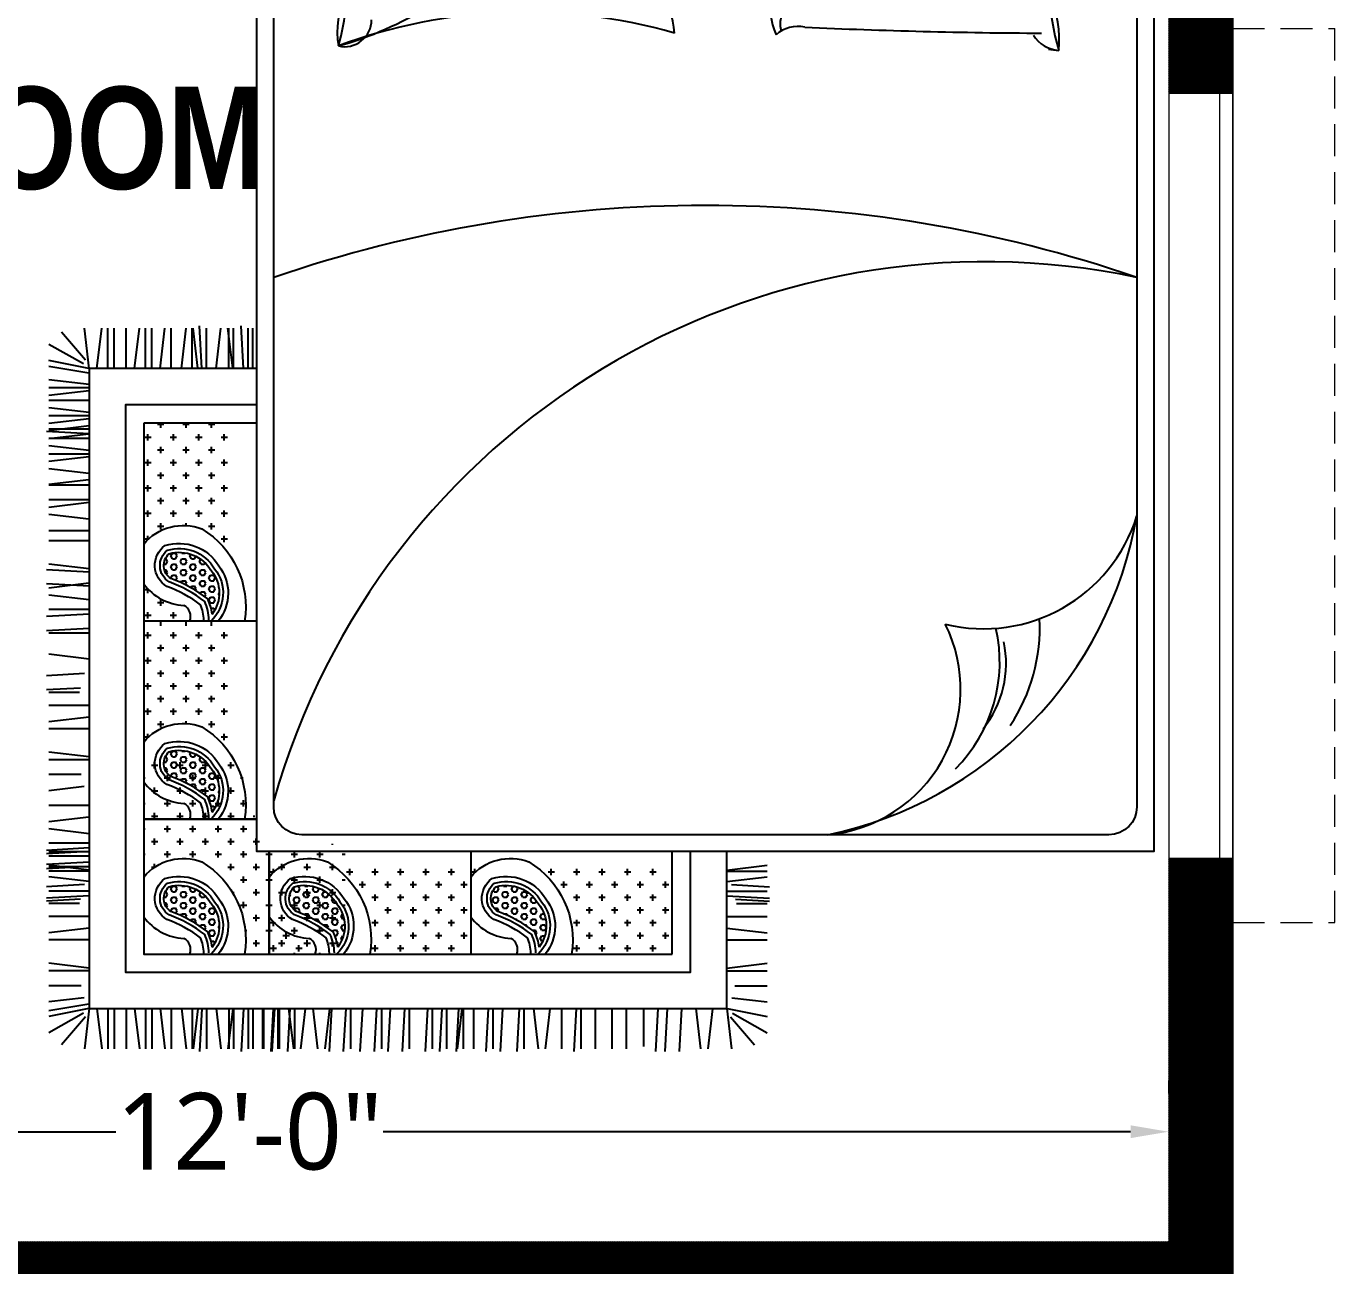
# Model space of a CAD drawing. Header units: feet. Extents: x 36275 to 37218, y -947 to -334.
# Drawn here: x 36830.8 to 36933.3, y -550.8 to -453.8 of the extents above; entities that cross this region are included whole.
import ezdxf

# ---------------------------------------------------------------- set-up
doc = ezdxf.new("R2010")
doc.units = ezdxf.units.FT
doc.header["$MEASUREMENT"] = 0
doc.header["$PDMODE"] = 35
doc.linetypes.add('HIDDEN', pattern=[0.375, 0.25, -0.125])
for name, color, linetype in [('dwgmodels.com', 250, 'Continuous'), ('FURN', 171, 'Continuous'), ('hatch', 252, 'Continuous')]:
    doc.layers.add(name, color=color, linetype=linetype)
for name, color, linetype, lineweight in [('SLAB LINE', 50, 'Continuous', 30), ('text', 6, 'Continuous', 25), ('wall', 7, 'Continuous', 40), ('Wall_SYN', 7, 'Continuous', 35), ('window', 116, 'Continuous', 20)]:
    doc.layers.add(name, color=color, linetype=linetype, lineweight=lineweight)
doc.styles.add('plan', font='trebuc.ttf')
doc.styles.get("Standard").update_dxf_attribs({"font": 'swisscb.ttf'})
doc.dimstyles.new('WORKING', dxfattribs={"dimtxt": 6, "dimasz": 3, "dimexe": 3, "dimexo": 4, "dimgap": 1, "dimtad": 0, "dimdec": 3, "dimzin": 3, "dimdsep": 46, "dimlunit": 4, "dimtxsty": 'plan', "dimcen": 0.09, "dimclrd": 256, "dimclre": 256, "dimclrt": 7, "dimadec": 0, "dimazin": 0, "dimtfac": 1, "dimtdec": 3, "dimtmove": 1, "dimatfit": 3, "dimfxl": 12, "dimtolj": 1, "dimtzin": 0, "dimlwd": -1, "dimlwe": -1, "dimarcsym": 0})

# ---------------------------------------------------------------- blocks, each defined once
blk = doc.blocks.new('A$C625a09c8')
at = {"layer": 'hatch'}
h = blk.add_hatch(dxfattribs=at)
h.set_pattern_fill('HEX', color=183, scale=0.3406403958603155, style=0)
h.set_pattern_definition([(0, (-83.96445435381247, 25.12010511761201), (0, 0.07375080911091242), [0.04258004948253943, -0.08516009896507887]), (120, (-83.96445435381247, 25.12010511761201), (-0.06387007423970698, -0.03687540455545619), [0.04258004948253915, -0.0851600989650783]), (59.99999999999999, (-83.9218743044512, 25.12010511761201), (-0.06387007423970698, 0.03687540455545621), [0.04258004948253943, -0.08516009896507887])])
edge = h.paths.add_edge_path()
edge.add_arc((2.537624470776838, 6.599903785644097), 0.7097100597150605, 8.24650441848885, 25.29405036731321)
edge.add_arc((2.039016590600101, 5.429841058460629), 1.863016619496028, 52.26147778994546, 69.70028089166917)
edge.add_arc((2.798739651837742, 7.352079354278795), 0.2084645379046825, 130.9009990873141, 237.05018614119479, ccw=False)
edge.add_arc((2.796396147933477, 7.03002254476167), 0.4980304981089077, 30.088262683931987, 105.62618547051929, ccw=False)
edge.add_arc((2.864940627283652, 6.982613564702387), 0.4685932609615483, -36.83299821486588, 39.34589106401228, ccw=False)
h = blk.add_hatch(dxfattribs=at)
h.set_pattern_fill('CROSS', color=183, scale=0.6812807917206309, style=0)
h.set_pattern_definition([(0, (-390.1402355709288, 72.05392366889834), (0.1703201979301577, 0.1703201979301577), [0.08516009896507887, -0.2554802968952366]), (90, (-390.0976555215639, 72.01134361942599), (-0.1703201979301577, 0.1703201979301577), [0.08516009896507887, -0.2554802968952366])])
h.paths.add_polyline_path([(4.235479063787352, 3.563077698032316, 0.3271189914956976), (5.02196570536762, 3.774838899437384), (5.02196570536762, 2.146121649529391), (3.671790568700089, 2.146121649529391, 0.3064658726302401), (3.100787418068649, 3.381295333893263, 0.3224756214508783), (2.321615431155806, 3.178507896218491), (2.321615431155806, 4.798251382396188), (3.664475913155911, 4.798251382396188, 0.3064658726302392)])
h = blk.add_hatch(dxfattribs=at)
h.set_pattern_fill('HEX', color=183, scale=0.3406403958603155, style=0)
h.set_pattern_definition([(0, (-83.96445435381247, 22.46797538474522), (0, 0.07375080911091242), [0.04258004948253943, -0.08516009896507887]), (120, (-83.96445435381247, 22.46797538474522), (-0.06387007423970698, -0.03687540455545619), [0.04258004948253914, -0.08516009896507828]), (59.99999999999999, (-83.9218743044512, 22.46797538474522), (-0.06387007423970698, 0.03687540455545621), [0.04258004948253943, -0.08516009896507887])])
edge = h.paths.add_edge_path()
edge.add_arc((2.537624470776838, 3.947774052777299), 0.7097100597150606, 8.246504418488884, 25.29405036731325)
edge.add_arc((2.039016590600101, 2.777711325593832), 1.863016619496028, 52.26147778994546, 69.70028089166917)
edge.add_arc((2.798739651837721, 4.69994962141197), 0.208464537904647, 130.9009990873148, 237.0501861411954, ccw=False)
edge.add_arc((2.796396147933477, 4.377892811894816), 0.4980304981089077, 30.088262683931987, 105.62618547051929, ccw=False)
edge.add_arc((2.864940627283688, 4.330483831835561), 0.4685932609615021, -36.83299821486588, 39.34589106401239, ccw=False)
h = blk.add_hatch(dxfattribs=at)
h.set_pattern_fill('HEX', color=183, scale=0.3406403958603155, style=0)
h.set_pattern_definition([(0, (-83.96445435381247, 20.6595739327791), (0, 0.07375080911091242), [0.04258004948253943, -0.08516009896507887]), (120, (-83.96445435381247, 20.6595739327791), (-0.06387007423970698, -0.03687540455545619), [0.04258004948253914, -0.08516009896507827]), (59.99999999999999, (-83.9218743044512, 20.6595739327791), (-0.06387007423970698, 0.03687540455545621), [0.04258004948253943, -0.08516009896507887])])
edge = h.paths.add_edge_path()
edge.add_arc((2.537624470776838, 2.13937260070187), 0.7097100597150606, 8.246504418488884, 25.29405036731325)
edge.add_arc((2.039016590243736, 0.9693098735730572), 1.863016619670922, 52.26147778024958, 69.70028088197327)
edge.add_arc((2.798739651796669, 2.891548169391224), 0.2084645378364787, 130.9009990886169, 237.0501861424975, ccw=False)
edge.add_arc((2.79639614800398, 2.569491359874071), 0.4980304980752904, 30.08826269343598, 105.62618548002331, ccw=False)
edge.add_arc((2.864940627213958, 2.522082379814787), 0.4685932610500782, -36.83299821510337, 39.3458910637749, ccw=False)
h = blk.add_hatch(dxfattribs=at)
h.set_pattern_fill('HEX', color=183, scale=0.3406403958603155, style=0)
h.set_pattern_definition([(0, (-87.68401669832019, 20.6595739327791), (0, 0.07375080911091242), [0.04258004948253943, -0.08516009896507887]), (120, (-87.68401669832019, 20.6595739327791), (-0.06387007423970698, -0.03687540455545619), [0.04258004948253914, -0.08516009896507827]), (59.99999999999999, (-87.64143664808216, 20.6595739327791), (-0.06387007423970698, 0.03687540455545621), [0.04258004948253943, -0.08516009896507887])])
edge = h.paths.add_edge_path()
edge.add_arc((4.218762674254369, 2.139372597776927), 0.709710060568435, 8.246504647105429, 25.2940505959298)
edge.add_arc((3.72015479328289, 0.9693098735730572), 1.863016619670922, 52.26147778024958, 69.70028088197327)
edge.add_arc((4.479877854837642, 2.891548169389857), 0.208464537836321, 130.9009990879931, 237.0501861418736, ccw=False)
edge.add_arc((4.477534351044953, 2.569491359876418), 0.4980304980725399, 30.088262693307286, 105.62618547989459, ccw=False)
edge.add_arc((4.546078830691489, 2.522082379255493), 0.4685932610656603, -36.832998128235204, 39.345891150643126, ccw=False)
h = blk.add_hatch(dxfattribs=at)
h.set_pattern_fill('HEX', color=183, scale=0.3406403958603155, style=0)
h.set_pattern_definition([(0, (-90.38436697165889, 20.6595739327791), (0, 0.07375080911091242), [0.04258004948253943, -0.08516009896507887]), (120, (-90.38436697165889, 20.6595739327791), (-0.06387007423970698, -0.03687540455545619), [0.04258004948253914, -0.08516009896507828]), (59.99999999999999, (-90.34178692229398, 20.6595739327791), (-0.06387007423970698, 0.03687540455545621), [0.04258004948253943, -0.08516009896507887])])
edge = h.paths.add_edge_path()
edge.add_arc((6.919112948029626, 2.139372600689733), 0.709710059718601, 8.246504419437493, 25.29405036826186)
edge.add_arc((6.420505067058147, 0.9693098707265881), 1.863016622189144, 52.26147782321246, 69.70028092493617)
edge.add_arc((7.18022812861108, 2.891548169063145), 0.2084645377986172, 130.9009989388861, 237.05018599276661, ccw=False)
edge.add_arc((7.177884624818391, 2.569491360437507), 0.4980304974150878, 30.088262662528678, 105.62618544911601, ccw=False)
edge.add_arc((7.246429104030188, 2.522082379255493), 0.4685932610656603, -36.832998128235204, 39.345891150643126, ccw=False)
at = {"layer": 'dwgmodels.com', "color": 183}
for p, q in [((1.591671726040659, 9.988726272672466), (1.527924408695981, 10.5293737751104)), ((1.694319803937105, 9.988726272672466), (1.758067122158536, 10.5293737751104)), ((1.840908266312908, 9.988726272672466), (1.840908266312908, 10.5293737751104)), ((1.923623332077113, 9.993147520690115), (1.923623332077113, 10.52843957135593)), ((2.085130965024291, 9.993147520690115), (2.085130965024291, 10.52843957135593)), ((2.199145195412711, 9.988726272672466), (2.262892513630504, 10.5293737751104)), ((2.345733657788514, 9.988726272672466), (2.345733657788514, 10.5293737751104)), ((2.428448723549081, 9.993147520690115), (2.428448723549081, 10.52843957135593)), ((2.542462953937502, 9.988726272672466), (2.60621027128218, 10.5293737751104)), ((2.689051416313305, 9.988726272672466), (2.689051416313305, 10.5293737751104)), ((2.82552848571504, 9.988726272672466), (2.889275803936471, 10.5293737751104)), ((2.972116948963958, 9.988726272672466), (2.972116948963958, 10.5293737751104)), ((3.048602918162942, 9.993147520690115), (2.984896780388226, 10.5293737751104)), ((3.099529223640275, 9.988726272672466), (3.067655564529559, 10.56117333680493)), ((3.163276540984953, 9.988726272672466), (3.163276540984953, 10.5293737751104)), ((3.290729996977461, 9.988726272672466), (3.354477315198892, 10.5293737751104)), ((3.513804428552248, 9.993147520690115), (3.450098291650647, 10.5293737751104)), ((3.460294314143539, 9.993147520690115), (3.460294314143539, 10.52843957135593)), ((3.523461337299523, 9.993147520690115), (3.523461337299523, 10.52843957135593)), ((3.657191986418184, 9.988726272672466), (3.625318328180583, 10.56117333680493)), ((3.720939304635976, 9.988726272672466), (3.720939304635976, 10.5293737751104)), ((3.784106327795598, 9.988726272672466), (3.784106327795598, 10.5293737751104)), ((1.541489854324027, 10.10103390981072), (1.220238705041993, 10.47498317661882)), ((1.51355487868932, 10.05080211279181), (1.051024224041612, 10.31336538954201)), ((1.587250478460192, 9.988726272672466), (1.0519584275753, 10.09594667624089)), ((1.587250478460192, 9.928295605599033), (1.0519584275753, 10.01902003020905)), ((1.591671726040659, 9.77536283884973), (1.051024224041612, 9.839110156741071)), ((1.591671726040659, 9.691984232581035), (1.051024224041612, 9.628236914689637)), ((1.587250478460192, 9.729513610509741), (1.0519584275753, 9.729513610509741)), ((1.591671726040659, 9.560944356547054), (1.051024224041612, 9.560944356547054)), ((1.591671726040659, 9.399993111042306), (1.051024224041612, 9.463740428933704)), ((1.591671726040659, 9.31661450477361), (1.051024224041612, 9.25286718688227)), ((1.587250478460192, 9.354143882702374), (1.0519584275753, 9.354143882702374)), ((1.591671726040659, 9.114419010204074), (1.01922466245378, 9.1462926692044)), ((1.591671726040659, 9.220658226661442), (1.051024224041612, 9.1569109087701)), ((1.591671726040659, 9.178166328204725), (1.051024224041612, 9.178166328204725)), ((2.591320936950069, 9.237976671442368), (2.506160838223877, 9.237976671442368)), ((2.548740887585154, 9.19539662197002), (2.548740887585154, 9.2587825673383)), ((2.931961332727951, 9.237976671442368), (2.846801234001759, 9.237976671442368)), ((2.889381283363036, 9.19539662197002), (2.889381283363036, 9.2587825673383)), ((3.272601729382586, 9.237976671442368), (3.187441629779642, 9.237976671442368)), ((3.230021679144556, 9.19539662197002), (3.230021679144556, 9.2587825673383)), ((1.587250478460192, 9.112794879146747), (1.051024224041612, 9.049088741700302)), ((1.591671726040659, 9.050671692312676), (1.051024224041612, 9.050671692312676)), ((1.591671726040659, 8.889720446807985), (1.051024224041612, 8.953467764808636)), ((2.421000739497686, 9.067656473443662), (2.335840640771494, 9.067656473443662)), ((2.378420690132771, 9.025076423971257), (2.378420690132771, 9.110236522916011)), ((2.761641135275568, 9.067656473443662), (2.676481036549376, 9.067656473443662)), ((2.719061085910653, 9.025076423971257), (2.719061085910653, 9.110236522916011)), ((3.10228153105345, 9.067656473443662), (3.017121432327258, 9.067656473443662)), ((3.059701481692173, 9.025076423971257), (3.059701481692173, 9.110236522916011)), ((3.44292192683497, 9.067656473443662), (3.357761828108778, 9.067656473443662)), ((3.400341877470055, 9.025076423971257), (3.400341877470055, 9.110236522916011)), ((1.591671726040659, 8.80634184053929), (1.051024224041612, 8.742594522647892)), ((1.587250478460192, 8.843871218467996), (1.0519584275753, 8.843871218467996)), ((2.378420690132771, 8.684436028083098), (2.378420690132771, 8.769596127137106)), ((2.591320936950069, 8.897336275554153), (2.506160838223877, 8.897336275554153)), ((2.548740887585154, 8.854756226081804), (2.548740887585154, 8.939916325026559)), ((2.719061085910653, 8.684436028083098), (2.719061085910653, 8.769596127137106)), ((2.931961332727951, 8.897336275554153), (2.846801234001759, 8.897336275554153)), ((2.889381283363036, 8.854756226081804), (2.889381283363036, 8.939916325026559)), ((3.059701481692173, 8.684436028083098), (3.059701481692173, 8.769596127137106)), ((3.272601729382586, 8.897336275554153), (3.187441629779642, 8.897336275554153)), ((3.230021679144556, 8.854756226081804), (3.230021679144556, 8.939916325026559)), ((3.400341877470055, 8.684436028083098), (3.400341877470055, 8.769596127137106)), ((1.587250478460192, 8.58326740830978), (1.051024224041612, 8.646973545756225)), ((2.421000739497686, 8.727016077664757), (2.335840640771494, 8.727016077664757)), ((2.548740887585154, 8.514115830193646), (2.548740887585154, 8.599275929138344)), ((2.761641135275568, 8.727016077664757), (2.676481036549376, 8.727016077664757)), ((2.889381283363036, 8.514115830193646), (2.889381283363036, 8.599275929138344)), ((3.10228153105345, 8.727016077664757), (3.017121432327258, 8.727016077664757)), ((3.230021679144556, 8.514115830193646), (3.230021679144556, 8.599275929138344)), ((3.44292192683497, 8.727016077664757), (3.357761828108778, 8.727016077664757)), ((1.587250478460192, 8.49960920608413), (1.051024224041612, 8.435903068528432)), ((1.587250478460192, 8.429554832455096), (1.0519584275753, 8.429554832455096)), ((2.378420690132771, 8.343795632304193), (2.378420690132771, 8.428955731248891)), ((2.591320936950069, 8.556695879665995), (2.506160838223877, 8.556695879665995)), ((2.719061085910653, 8.343795632304193), (2.719061085910653, 8.428955731248891)), ((2.931961332727951, 8.556695879665995), (2.846801234001759, 8.556695879665995)), ((3.059701481692173, 8.343795632304193), (3.059701481692173, 8.428955731248891)), ((3.272601729382586, 8.556695879665995), (3.187441629779642, 8.556695879665995)), ((3.400341877470055, 8.343795632304193), (3.400341877470055, 8.428955731248891)), ((2.421000739497686, 8.386375681776542), (2.335840640771494, 8.386375681776542)), ((2.548740887585154, 8.17347543430543), (2.548740887585154, 8.258635533359438)), ((2.761641135275568, 8.386375681776542), (2.676481036549376, 8.386375681776542)), ((2.889381283363036, 8.17347543430543), (2.889381283363036, 8.258635533359438)), ((3.10228153105345, 8.386375681776542), (3.017121432327258, 8.386375681776542)), ((3.230021679144556, 8.17347543430543), (3.230021679144556, 8.258635533359438)), ((3.44292192683497, 8.386375681776542), (3.357761828108778, 8.386375681776542)), ((1.591671726040659, 8.193156167476673), (1.051024224041612, 8.129408849585275)), ((1.587250478460192, 8.230685545405379), (1.0519584275753, 8.230685545405379)), ((2.378420690132771, 8.003155236415978), (2.378420690132771, 8.088315335360733)), ((2.591320936950069, 8.216055483777836), (2.506160838223877, 8.216055483777836)), ((2.719061085910653, 8.003155236415978), (2.719061085910653, 8.088315335360733)), ((2.931961332727951, 8.216055483777836), (2.846801234001759, 8.216055483777836)), ((3.059701481692173, 8.003155236415978), (3.059701481692173, 8.088315335360733)), ((3.272601729382586, 8.216055483777836), (3.187441629779642, 8.216055483777836)), ((3.400341877470055, 8.003155236415978), (3.400341877470055, 8.088315335360733)), ((1.587250478460192, 7.970081735247106), (1.051024224041612, 8.033787872693608)), ((2.421000739497686, 8.045735285888384), (2.335840640771494, 8.045735285888384)), ((2.548740887585154, 7.832835038526525), (2.548740887585154, 7.91799513747128)), ((2.761641135275568, 8.045735285888384), (2.676481036549376, 8.045735285888384)), ((2.889381283363036, 7.887268953244018), (2.889381283363036, 7.91799513747128)), ((3.10228153105345, 8.045735285888384), (3.017121432327258, 8.045735285888384)), ((3.230021679144556, 7.832835038526525), (3.230021679144556, 7.91799513747128)), ((3.44292192683497, 8.045735285888384), (3.357761828108778, 8.045735285888384)), ((1.587250478460192, 7.81636915939248), (1.0519584275753, 7.81636915939248)), ((2.378420690132771, 7.699695165359401), (2.378420690132771, 7.747674939472518)), ((2.591320936950069, 7.875415087998931), (2.506160838223877, 7.875415087998931)), ((3.272601729382586, 7.875415087998931), (3.187441629779642, 7.875415087998931)), ((3.400341877470055, 7.66251484052782), (3.400341877470055, 7.747674939472518)), ((1.587250478460192, 7.681542019803999), (1.0519584275753, 7.681542019803999)), ((2.384192550347507, 7.705094890000169), (2.335840640771494, 7.705094890000169)), ((3.44292192683497, 7.705094890000169), (3.357761828108778, 7.705094890000169)), ((1.591671726040659, 7.304755011610553), (1.051024224041612, 7.368502329501894)), ((1.591671726040659, 7.263623544544998), (1.01922466245378, 7.295497203436071)), ((1.591671726040659, 7.072422771206561), (1.01922466245378, 7.104296430097577)), ((1.587250478460192, 7.113513057827163), (1.051024224041612, 7.049806920380718)), ((2.390392061581224, 7.023814098333105), (2.335840640771494, 7.023814098333105)), ((2.378420690132771, 6.981234048860699), (2.378420690132771, 7.036122500475869)), ((1.591671726040659, 6.890438625597653), (1.051024224041612, 6.954185943489051)), ((2.591320936950069, 6.853493900334342), (2.506160838223877, 6.853493900334342)), ((2.548740887585154, 6.810913850861994), (2.548740887585154, 6.896073949916001)), ((1.591671726040659, 6.699237852259216), (1.01922466245378, 6.667364193258891)), ((1.591671726040659, 6.762985170150557), (1.051024224041612, 6.762985170150557)), ((2.421000739497686, 6.68317370244489), (2.335840640771494, 6.68317370244489)), ((2.378420690132771, 6.640593652972541), (2.378420690132771, 6.725753751917239)), ((2.761641135275568, 6.68317370244489), (2.676481036549376, 6.68317370244489)), ((2.719061085910653, 6.640593652972541), (2.719061085910653, 6.725753751917239)), ((1.591671726040659, 6.508037078920722), (1.01922466245378, 6.47616342002965)), ((2.548740887585154, 6.543266888993912), (2.548740887585154, 6.606652834471504)), ((2.889381283363036, 6.543266888993912), (2.889381283363036, 6.606652834471504)), ((3.230021679144556, 6.543266888993912), (3.230021679144556, 6.606652834471504)), ((1.591671726040659, 6.444289761029324), (1.051024224041612, 6.444289761029324)), ((2.421000739497686, 6.415526740576809), (2.335840640771494, 6.415526740576809)), ((2.378420690132771, 6.37294669110446), (2.378420690132771, 6.458106790049214)), ((2.761641135275568, 6.415526740576809), (2.676481036549376, 6.415526740576809)), ((2.719061085910653, 6.37294669110446), (2.719061085910653, 6.458106790049214)), ((3.10228153105345, 6.415526740576809), (3.017121432327258, 6.415526740576809)), ((3.059701481692173, 6.37294669110446), (3.059701481692173, 6.458106790049214)), ((3.44292192683497, 6.415526740576809), (3.357761828108778, 6.415526740576809)), ((3.400341877470055, 6.37294669110446), (3.400341877470055, 6.458106790049214)), ((1.591671726040659, 6.09861723939764), (1.051024224041612, 6.162364557398291)), ((2.591320936950069, 6.245206542687356), (2.506160838223877, 6.245206542687356)), ((2.548740887585154, 6.202626493215007), (2.548740887585154, 6.287786592159762)), ((2.931961332727951, 6.245206542687356), (2.846801234001759, 6.245206542687356)), ((2.889381283363036, 6.202626493215007), (2.889381283363036, 6.287786592159762)), ((3.272601729382586, 6.245206542687356), (3.187441629779642, 6.245206542687356)), ((3.230021679144556, 6.202626493215007), (3.230021679144556, 6.287786592159762)), ((2.421000739497686, 6.07488634468865), (2.335840640771494, 6.07488634468865)), ((2.378420690132771, 6.032306295216301), (2.378420690132771, 6.117466394160999)), ((2.761641135275568, 6.07488634468865), (2.676481036549376, 6.07488634468865)), ((2.719061085910653, 6.032306295216301), (2.719061085910653, 6.117466394160999)), ((3.10228153105345, 6.07488634468865), (3.017121432327258, 6.07488634468865)), ((3.059701481692173, 6.032306295216301), (3.059701481692173, 6.117466394160999)), ((3.44292192683497, 6.07488634468865), (3.357761828108778, 6.07488634468865)), ((3.400341877470055, 6.032306295216301), (3.400341877470055, 6.117466394160999)), ((1.528504605004855, 5.903899342079285), (1.01922466245378, 5.875542807168131)), ((2.591320936950069, 5.904566146799198), (2.506160838223877, 5.904566146799198)), ((2.548740887585154, 5.861986097326849), (2.548740887585154, 5.947146196271547)), ((2.931961332727951, 5.904566146799198), (2.846801234001759, 5.904566146799198)), ((2.889381283363036, 5.861986097326849), (2.889381283363036, 5.947146196271547)), ((3.272601729382586, 5.904566146799198), (3.187441629779642, 5.904566146799198)), ((3.230021679144556, 5.861986097326849), (3.230021679144556, 5.947146196271547)), ((1.474362094893877, 5.709683932148891), (1.01922466245378, 5.684342033829637)), ((1.462960692835622, 5.652468374829311), (1.051024224041612, 5.652468374829311)), ((2.421000739497686, 5.734245948909745), (2.335840640771494, 5.734245948909745)), ((2.378420690132771, 5.691665899328086), (2.378420690132771, 5.776825998382094)), ((2.761641135275568, 5.734245948909745), (2.676481036549376, 5.734245948909745)), ((2.719061085910653, 5.691665899328086), (2.719061085910653, 5.776825998382094)), ((3.10228153105345, 5.734245948909745), (3.017121432327258, 5.734245948909745)), ((3.059701481692173, 5.691665899328086), (3.059701481692173, 5.776825998382094)), ((3.44292192683497, 5.734245948909745), (3.357761828108778, 5.734245948909745)), ((3.400341877470055, 5.691665899328086), (3.400341877470055, 5.776825998382094)), ((1.591671726040659, 5.474773439005219), (1.0519584275753, 5.474773439005219)), ((2.378420690132771, 5.351025503549181), (2.378420690132771, 5.436185602493936)), ((2.591320936950069, 5.563925750910983), (2.506160838223877, 5.563925750910983)), ((2.548740887585154, 5.521345701438634), (2.548740887585154, 5.606505800383388)), ((2.719061085910653, 5.351025503549181), (2.719061085910653, 5.436185602493936)), ((2.931961332727951, 5.563925750910983), (2.846801234001759, 5.563925750910983)), ((2.889381283363036, 5.521345701438634), (2.889381283363036, 5.606505800383388)), ((3.059701481692173, 5.351025503549181), (3.059701481692173, 5.436185602493936)), ((3.272601729382586, 5.563925750910983), (3.187441629779642, 5.563925750910983)), ((3.230021679144556, 5.521345701438634), (3.230021679144556, 5.606505800383388)), ((3.400341877470055, 5.351025503549181), (3.400341877470055, 5.436185602493936)), ((1.591671726040659, 5.321586127685293), (1.051024224041612, 5.25735472570409)), ((2.421000739497686, 5.39360555302153), (2.335840640771494, 5.39360555302153)), ((2.548740887585154, 5.180705305550475), (2.548740887585154, 5.265865404495173)), ((2.761641135275568, 5.39360555302153), (2.676481036549376, 5.39360555302153)), ((2.889381283363036, 5.235139220377164), (2.889381283363036, 5.265865404495173)), ((3.10228153105345, 5.39360555302153), (3.017121432327258, 5.39360555302153)), ((3.230021679144556, 5.180705305550475), (3.230021679144556, 5.265865404495173)), ((3.44292192683497, 5.39360555302153), (3.357761828108778, 5.39360555302153)), ((1.591671726040659, 5.163470077982481), (1.0519584275753, 5.163470077982481)), ((2.378420690132771, 5.047565432492604), (2.378420690132771, 5.095545206605721)), ((2.591320936950069, 5.223285355022824), (2.506160838223877, 5.223285355022824)), ((3.272601729382586, 5.223285355022824), (3.187441629779642, 5.223285355022824)), ((3.400341877470055, 5.010385107661023), (3.400341877470055, 5.095545206605721)), ((2.384192550347507, 5.052965157133372), (2.335840640771494, 5.052965157133372)), ((3.44292192683497, 5.052965157133372), (3.357761828108778, 5.052965157133372)), ((1.591671726040659, 4.786683069789035), (1.051024224041612, 4.850430387680433)), ((1.591671726040659, 4.749153691860329), (1.0519584275753, 4.749153691860329)), ((1.524892498440749, 4.389163415096959), (1.051024224041612, 4.332865691509483)), ((1.482527530002699, 4.550284404810611), (1.0519584275753, 4.550284404810611)), ((1.587250478460192, 4.135968018797712), (1.0519584275753, 4.135968018797712)), ((1.587250478460192, 3.982255442943085), (1.051024224041612, 3.918549305496583)), ((1.591671726040659, 3.759181010713519), (1.051024224041612, 3.822928328604917)), ((1.591671726040659, 3.567980237375082), (1.01922466245378, 3.536106578374756)), ((1.591671726040659, 3.520655355286806), (1.01922466245378, 3.48878169639579)), ((1.591671726040659, 3.631727555266423), (1.051024224041612, 3.631727555266423)), ((1.591671726040659, 3.514144484257201), (1.051024224041612, 3.514144484257201)), ((1.591671726040659, 3.376779464036588), (1.01922466245378, 3.344905805036262)), ((1.591671726040659, 3.456908037395465), (1.051024224041612, 3.456908037395465)), ((1.591671726040659, 3.271606761226622), (1.051024224041612, 3.335354079227272)), ((10.13339788773737, 3.271606761226622), (10.67404538973642, 3.335354079227272)), ((1.591671726040659, 3.319543017174908), (1.01922466245378, 3.287669358174583)), ((1.591671726040659, 3.313032146035937), (1.051024224041612, 3.313032146035937)), ((1.591671726040659, 3.25579569928351), (1.051024224041612, 3.25579569928351)), ((1.591671726040659, 3.116565067924796), (1.051024224041612, 3.180312385816194)), ((4.065330753390299, 3.244563705167252), (4.016978843810648, 3.244563705167252)), ((4.059558893175563, 3.239163980526484), (4.059558893175563, 3.287143754639601)), ((5.124060129874124, 3.244563705167252), (5.038900031147932, 3.244563705167252)), ((5.081480080512847, 3.201983655694903), (5.081480080512847, 3.287143754639601)), ((5.464700525652006, 3.244563705167252), (5.379540426925814, 3.244563705167252)), ((5.422120476290729, 3.201983655694903), (5.422120476290729, 3.287143754639601)), ((5.805340921433526, 3.244563705167252), (5.720180822707334, 3.244563705167252)), ((5.762760872068611, 3.201983655694903), (5.762760872068611, 3.287143754639601)), ((6.145981318084523, 3.244563705167252), (6.060821218485216, 3.244563705167252)), ((6.103401267846493, 3.201983655694903), (6.103401267846493, 3.287143754639601)), ((6.486621713866043, 3.244563705167252), (6.401461614263098, 3.244563705167252)), ((6.444041664501128, 3.201983655694903), (6.444041664501128, 3.287143754639601)), ((6.76568102672536, 3.244563705167252), (6.717329117149347, 3.244563705167252)), ((6.759909166510624, 3.239163980526484), (6.759909166510624, 3.287143754639601)), ((7.824410403212823, 3.244563705167252), (7.739250304486632, 3.244563705167252)), ((7.781830353847909, 3.201983655694903), (7.781830353847909, 3.287143754639601)), ((8.16505079986382, 3.244563705167252), (8.079890700264514, 3.244563705167252)), ((8.12247074962579, 3.201983655694903), (8.12247074962579, 3.287143754639601)), ((8.50569119564534, 3.244563705167252), (8.420531096042396, 3.244563705167252)), ((8.463111146280426, 3.201983655694903), (8.463111146280426, 3.287143754639601)), ((8.846331591423223, 3.244563705167252), (8.761171491823916, 3.244563705167252)), ((8.803751542058308, 3.201983655694903), (8.803751542058308, 3.287143754639601)), ((9.186971987201105, 3.244563705167252), (9.101811888474913, 3.244563705167252)), ((9.144391937839828, 3.201983655694903), (9.144391937839828, 3.287143754639601)), ((10.13339788773737, 3.25579569928351), (10.67404538973642, 3.25579569928351)), ((10.13339788773737, 3.116565067924796), (10.67404538973642, 3.180312385816194)), ((1.528504605004855, 3.076888863908266), (1.01922466245378, 3.048532328997112)), ((1.591671726040659, 2.9891116124777), (1.051024224041612, 2.9891116124777)), ((5.294380328199622, 3.074243507168489), (5.209220229473431, 3.074243507168489)), ((5.251800278838346, 3.031663457696141), (5.251800278838346, 3.116823556640895)), ((5.635020723981143, 3.074243507168489), (5.549860625254951, 3.074243507168489)), ((5.592440674616228, 3.031663457696141), (5.592440674616228, 3.116823556640895)), ((5.975661119759025, 3.074243507168489), (5.890501021032833, 3.074243507168489)), ((5.93308107039411, 3.031663457696141), (5.93308107039411, 3.116823556640895)), ((6.316301515536907, 3.074243507168489), (6.231141416810715, 3.074243507168489)), ((6.27372146617563, 3.031663457696141), (6.27372146617563, 3.116823556640895)), ((6.656941911318427, 3.074243507168489), (6.571781812592235, 3.074243507168489)), ((6.614361861953512, 3.031663457696141), (6.614361861953512, 3.116823556640895)), ((7.994730601538322, 3.074243507168489), (7.90957050281213, 3.074243507168489)), ((7.952150552173407, 3.031663457696141), (7.952150552173407, 3.116823556640895)), ((8.335370997316204, 3.074243507168489), (8.250210898590012, 3.074243507168489)), ((8.292790947954927, 3.031663457696141), (8.292790947954927, 3.116823556640895)), ((8.676011393097724, 3.074243507168489), (8.590851294371532, 3.074243507168489)), ((8.63343134373281, 3.031663457696141), (8.63343134373281, 3.116823556640895)), ((9.016651788875606, 3.074243507168489), (8.931491690149414, 3.074243507168489)), ((8.974071739510691, 3.031663457696141), (8.974071739510691, 3.116823556640895)), ((9.357292184653488, 3.074243507168489), (9.272132085927296, 3.074243507168489)), ((9.314712135292211, 3.031663457696141), (9.314712135292211, 3.116823556640895)), ((10.13339788773737, 2.9891116124777), (10.67404538973642, 2.9891116124777)), ((10.19656500877318, 3.076888863908266), (10.70584495132425, 3.048532328997112)), ((1.591671726040659, 2.925364294586359), (1.01922466245378, 2.893490635586033)), ((1.474362094893877, 2.882673453977873), (1.01922466245378, 2.857331555658618)), ((1.462960692835622, 2.825457896658293), (1.051024224041612, 2.825457896658293)), ((5.464700525652006, 2.903923309279037), (5.379540426925814, 2.903923309279037)), ((5.422120476290729, 2.861343259806688), (5.422120476290729, 2.946503358751443)), ((5.805340921433526, 2.903923309279037), (5.720180822707334, 2.903923309279037)), ((5.762760872068611, 2.861343259806688), (5.762760872068611, 2.946503358751443)), ((6.145981318084523, 2.903923309279037), (6.060821218485216, 2.903923309279037)), ((6.103401267846493, 2.861343259806688), (6.103401267846493, 2.946503358751443)), ((6.486621713866043, 2.903923309279037), (6.401461614263098, 2.903923309279037)), ((6.444041664501128, 2.861343259806688), (6.444041664501128, 2.946503358751443)), ((8.16505079986382, 2.903923309279037), (8.079890700264514, 2.903923309279037)), ((8.12247074962579, 2.861343259806688), (8.12247074962579, 2.946503358751443)), ((8.50569119564534, 2.903923309279037), (8.420531096042396, 2.903923309279037)), ((8.463111146280426, 2.861343259806688), (8.463111146280426, 2.946503358751443)), ((8.846331591423223, 2.903923309279037), (8.761171491823916, 2.903923309279037)), ((8.803751542058308, 2.861343259806688), (8.803751542058308, 2.946503358751443)), ((9.186971987201105, 2.903923309279037), (9.101811888474913, 2.903923309279037)), ((9.144391937839828, 2.861343259806688), (9.144391937839828, 2.946503358751443)), ((10.13339788773737, 2.925364294586359), (10.70584495132425, 2.893490635586033)), ((10.25070751888416, 2.882673453977873), (10.70584495132425, 2.857331555658618)), ((10.26210892094241, 2.825457896658293), (10.67404538973642, 2.825457896658293)), ((1.591671726040659, 2.647762960834143), (1.0519584275753, 2.647762960834143)), ((5.635020723981143, 2.733603111389584), (5.549860625254951, 2.733603111389584)), ((5.592440674616228, 2.691023061917235), (5.592440674616228, 2.77618316086199)), ((5.975661119759025, 2.733603111389584), (5.890501021032833, 2.733603111389584)), ((5.93308107039411, 2.691023061917235), (5.93308107039411, 2.77618316086199)), ((6.316301515536907, 2.733603111389584), (6.231141416810715, 2.733603111389584)), ((6.27372146617563, 2.691023061917235), (6.27372146617563, 2.77618316086199)), ((6.656941911318427, 2.733603111389584), (6.571781812592235, 2.733603111389584)), ((6.614361861953512, 2.691023061917235), (6.614361861953512, 2.77618316086199)), ((8.335370997316204, 2.733603111389584), (8.250210898590012, 2.733603111389584)), ((8.292790947954927, 2.691023061917235), (8.292790947954927, 2.77618316086199)), ((8.676011393097724, 2.733603111389584), (8.590851294371532, 2.733603111389584)), ((8.63343134373281, 2.691023061917235), (8.63343134373281, 2.77618316086199)), ((9.016651788875606, 2.733603111389584), (8.931491690149414, 2.733603111389584)), ((8.974071739510691, 2.691023061917235), (8.974071739510691, 2.77618316086199)), ((9.357292184653488, 2.733603111389584), (9.272132085927296, 2.733603111389584)), ((9.314712135292211, 2.691023061917235), (9.314712135292211, 2.77618316086199)), ((10.13339788773737, 2.647762960834143), (10.67311118620273, 2.647762960834143)), ((1.591671726040659, 2.494575649514275), (1.051024224041612, 2.430344247533071)), ((4.071530264620378, 2.563282913390879), (4.016978843810648, 2.563282913390879)), ((4.059558893175563, 2.52070286391853), (4.059558893175563, 2.575591315642953)), ((5.464700525652006, 2.563282913390879), (5.379540426925814, 2.563282913390879)), ((5.422120476290729, 2.52070286391853), (5.422120476290729, 2.605862962863227)), ((5.805340921433526, 2.563282913390879), (5.720180822707334, 2.563282913390879)), ((5.762760872068611, 2.52070286391853), (5.762760872068611, 2.605862962863227)), ((6.145981318084523, 2.563282913390879), (6.060821218485216, 2.563282913390879)), ((6.103401267846493, 2.52070286391853), (6.103401267846493, 2.605862962863227)), ((6.486621713866043, 2.563282913390879), (6.401461614263098, 2.563282913390879)), ((6.444041664501128, 2.52070286391853), (6.444041664501128, 2.605862962863227)), ((8.16505079986382, 2.563282913390879), (8.079890700264514, 2.563282913390879)), ((8.12247074962579, 2.52070286391853), (8.12247074962579, 2.605862962863227)), ((8.50569119564534, 2.563282913390879), (8.420531096042396, 2.563282913390879)), ((8.463111146280426, 2.52070286391853), (8.463111146280426, 2.605862962863227)), ((8.846331591423223, 2.563282913390879), (8.761171491823916, 2.563282913390879)), ((8.803751542058308, 2.52070286391853), (8.803751542058308, 2.605862962863227)), ((9.186971987201105, 2.563282913390879), (9.101811888474913, 2.563282913390879)), ((9.144391937839828, 2.52070286391853), (9.144391937839828, 2.605862962863227)), ((10.13339788773737, 2.494575649514275), (10.67404538973642, 2.430344247533071)), ((1.591671726040659, 2.336459599811462), (1.0519584275753, 2.336459599811462)), ((4.272459140865976, 2.392962715501426), (4.187299041263032, 2.392962715501426)), ((4.229879090627946, 2.350382666029077), (4.229879090627946, 2.435542764973775)), ((5.635020723981143, 2.392962715501426), (5.549860625254951, 2.392962715501426)), ((5.592440674616228, 2.350382666029077), (5.592440674616228, 2.435542764973775)), ((5.975661119759025, 2.392962715501426), (5.890501021032833, 2.392962715501426)), ((5.93308107039411, 2.350382666029077), (5.93308107039411, 2.435542764973775)), ((6.316301515536907, 2.392962715501426), (6.231141416810715, 2.392962715501426)), ((6.27372146617563, 2.350382666029077), (6.27372146617563, 2.435542764973775)), ((6.656941911318427, 2.392962715501426), (6.571781812592235, 2.392962715501426)), ((6.614361861953512, 2.350382666029077), (6.614361861953512, 2.435542764973775)), ((8.335370997316204, 2.392962715501426), (8.250210898590012, 2.392962715501426)), ((8.292790947954927, 2.350382666029077), (8.292790947954927, 2.435542764973775)), ((8.676011393097724, 2.392962715501426), (8.590851294371532, 2.392962715501426)), ((8.63343134373281, 2.350382666029077), (8.63343134373281, 2.435542764973775)), ((9.016651788875606, 2.392962715501426), (8.931491690149414, 2.392962715501426)), ((8.974071739510691, 2.350382666029077), (8.974071739510691, 2.435542764973775)), ((9.357292184653488, 2.392962715501426), (9.272132085927296, 2.392962715501426)), ((9.314712135292211, 2.350382666029077), (9.314712135292211, 2.435542764973775)), ((10.13339788773737, 2.336459599811462), (10.67311118620273, 2.336459599811462)), ((4.10213894253684, 2.222642517611973), (4.016978843810648, 2.222642517611973)), ((4.059558893175563, 2.180062468030314), (4.059558893175563, 2.265222567084322)), ((4.44277933831836, 2.222642517611973), (4.357619239592168, 2.222642517611973)), ((4.400199288953445, 2.180062468030314), (4.400199288953445, 2.265222567084322)), ((5.464700525652006, 2.222642517611973), (5.379540426925814, 2.222642517611973)), ((5.422120476290729, 2.180062468030314), (5.422120476290729, 2.265222567084322)), ((5.805340921433526, 2.222642517611973), (5.720180822707334, 2.222642517611973)), ((5.762760872068611, 2.180062468030314), (5.762760872068611, 2.265222567084322)), ((6.145981318084523, 2.222642517611973), (6.060821218485216, 2.222642517611973)), ((6.103401267846493, 2.180062468030314), (6.103401267846493, 2.265222567084322)), ((6.486621713866043, 2.222642517611973), (6.401461614263098, 2.222642517611973)), ((6.444041664501128, 2.180062468030314), (6.444041664501128, 2.265222567084322)), ((8.16505079986382, 2.222642517611973), (8.079890700264514, 2.222642517611973)), ((8.12247074962579, 2.180062468030314), (8.12247074962579, 2.265222567084322)), ((8.50569119564534, 2.222642517611973), (8.420531096042396, 2.222642517611973)), ((8.463111146280426, 2.180062468030314), (8.463111146280426, 2.265222567084322)), ((8.846331591423223, 2.222642517611973), (8.761171491823916, 2.222642517611973)), ((8.803751542058308, 2.180062468030314), (8.803751542058308, 2.265222567084322)), ((9.186971987201105, 2.222642517611973), (9.101811888474913, 2.222642517611973)), ((9.144391937839828, 2.180062468030314), (9.144391937839828, 2.265222567084322)), ((1.591671726040659, 1.959672591618016), (1.051024224041612, 2.023419909509414)), ((10.13339788773737, 1.959672591618016), (10.67404538973642, 2.023419909509414)), ((1.591671726040659, 1.92214321368931), (1.0519584275753, 1.92214321368931)), ((10.13339788773737, 1.92214321368931), (10.67311118620273, 1.92214321368931)), ((1.482527530002699, 1.723273926639536), (1.0519584275753, 1.723273926639536)), ((10.24254208377533, 1.723273926639536), (10.67311118620273, 1.723273926639536)), ((1.524892498440749, 1.562152936925941), (1.051024224041612, 1.505855213338464)), ((1.587250478460192, 1.476608611159236), (1.0519584275753, 1.385884186658529)), ((1.587250478460192, 1.416177944085803), (1.0519584275753, 1.308957540626693)), ((1.591671726040659, 1.416177944085803), (1.527924408695981, 0.8755304417571779)), ((1.694319803937105, 1.416177944085803), (1.758067122158536, 0.8755304417571779)), ((1.840908266312908, 1.416177944085803), (1.840908266312908, 0.8755304417571779)), ((1.923623332077113, 1.41175669606821), (1.923623332077113, 0.8764646454023364)), ((2.085130965024291, 1.41175669606821), (2.085130965024291, 0.8764646454023364)), ((2.199145195412711, 1.416177944085803), (2.262892513630504, 0.8755304417571779)), ((2.345733657788514, 1.416177944085803), (2.345733657788514, 0.8755304417571779)), ((2.428448723549081, 1.41175669606821), (2.428448723549081, 0.8764646454023364)), ((2.542462953937502, 1.416177944085803), (2.60621027128218, 0.8755304417571779)), ((2.689051416313305, 1.416177944085803), (2.689051416313305, 0.8755304417571779)), ((2.82552848571504, 1.416177944085803), (2.889275803936471, 0.8755304417571779)), ((2.972116948963958, 1.416177944085803), (2.972116948963958, 0.8755304417571779)), ((3.048602918162942, 1.41175669606821), (2.984896780388226, 0.8755304417571779)), ((3.099529223640275, 1.416177944085803), (3.067655564529559, 0.8437308800626511)), ((3.163276540984953, 1.416177944085803), (3.163276540984953, 0.8755304417571779)), ((3.290729996977461, 1.416177944085803), (3.354477315198892, 0.8755304417571779)), ((3.513804428552248, 1.41175669606821), (3.450098291650647, 0.8755304417571779)), ((3.460294314143539, 1.41175669606821), (3.460294314143539, 0.8764646454023364)), ((3.523461337299523, 1.41175669606821), (3.523461337299523, 0.8764646454023364)), ((3.657191986418184, 1.416177944085803), (3.625318328180583, 0.8437308800626511)), ((3.720939304635976, 1.416177944085803), (3.720939304635976, 0.8755304417571779)), ((3.784106327795598, 1.416177944085803), (3.784106327795598, 0.8755304417571779)), ((3.912140077973163, 1.416177944085803), (3.912140077973163, 0.8755304417571779)), ((3.928161995227129, 1.416177944085803), (3.928161995227129, 0.8755304417571779)), ((4.055615451223275, 1.416177944085803), (4.02374179211256, 0.8437308800626511)), ((4.071467192203272, 1.416177944085803), (4.039593533092557, 0.8437308800626511)), ((4.119362768567953, 1.416177944085803), (4.119362768567953, 0.8755304417571779)), ((4.135214510421065, 1.416177944085803), (4.135214510421065, 0.8755304417571779)), ((4.278689882794424, 1.416177944085803), (4.246816224560462, 0.8437308800626511)), ((4.262667965540459, 1.416177944085803), (4.326415283761889, 0.8755304417571779)), ((4.342437201015855, 1.416177944085803), (4.342437201015855, 0.8755304417571779)), ((4.485742397988361, 1.41175669606821), (4.422036260213645, 0.8755304417571779)), ((4.587185878808668, 1.416177944085803), (4.650933197026461, 0.8755304417571779)), ((4.81026031125657, 1.41175669606821), (4.746554174354969, 0.8755304417571779)), ((4.836352646445448, 1.416177944085803), (4.804478987338371, 0.8437308800626511)), ((5.027553419786273, 1.416177944085803), (4.995679760675557, 0.8437308800626511)), ((5.091300738004065, 1.416177944085803), (5.091300738004065, 0.8755304417571779)), ((5.250627852234174, 1.416177944085803), (5.218754193123459, 0.8437308800626511)), ((5.441828625571361, 1.416177944085803), (5.409954966460646, 0.8437308800626511)), ((5.505575943789154, 1.416177944085803), (5.505575943789154, 0.8755304417571779)), ((5.62474890089652, 1.416177944085803), (5.592875241785805, 0.8437308800626511)), ((5.815949674237345, 1.416177944085803), (5.784076015999744, 0.8437308800626511)), ((5.879696992455138, 1.416177944085803), (5.879696992455138, 0.8755304417571779)), ((6.124264131525706, 1.416177944085803), (6.092390472418629, 0.8437308800626511)), ((6.188011448870384, 1.416177944085803), (6.188011448870384, 0.8755304417571779)), ((6.315464904866531, 1.416177944085803), (6.283591245755815, 0.8437308800626511)), ((6.379212223084323, 1.416177944085803), (6.379212223084323, 0.8755304417571779)), ((6.53853933643768, 1.416177944085803), (6.506665678203717, 0.8437308800626511)), ((6.585643261900259, 1.41175669606821), (6.521937124998658, 0.8755304417571779)), ((6.60228665465911, 1.416177944085803), (6.60228665465911, 0.8755304417571779)), ((6.739355838082702, 1.41175669606821), (6.739355838082702, 0.8764646454023364)), ((6.936253510357346, 1.416177944085803), (6.904379852119746, 0.8437308800626511)), ((7.000000828575139, 1.416177944085803), (7.000000828575139, 0.8755304417571779)), ((7.127454283694533, 1.416177944085803), (7.095580624583818, 0.8437308800626511)), ((7.350528716142435, 1.416177944085803), (7.318655057031719, 0.8437308800626511)), ((7.414276034360228, 1.416177944085803), (7.414276034360228, 0.8755304417571779)), ((7.541729489479621, 1.416177944085803), (7.605476807701052, 0.8755304417571779)), ((7.764803921927523, 1.41175669606821), (7.701097784152807, 0.8755304417571779)), ((7.918516497236851, 1.41175669606821), (7.918516497236851, 0.8764646454023364)), ((8.11541417038461, 1.416177944085803), (8.083540511277533, 0.8437308800626511)), ((8.179161488606042, 1.416177944085803), (8.179161488606042, 0.8755304417571779)), ((8.370362261943228, 1.416177944085803), (8.370362261943228, 0.8755304417571779)), ((8.593436693518015, 1.416177944085803), (8.593436693518015, 0.8755304417571779)), ((8.784637467731955, 1.416177944085803), (8.784637467731955, 0.8755304417571779)), ((9.017984545924264, 1.416177944085803), (9.017984545924264, 0.9073300034516478)), ((9.209185318388336, 1.416177944085803), (9.177311660154373, 0.8437308800626511)), ((9.33667995482756, 1.416177944085803), (9.304806295720482, 0.8437308800626511)), ((9.527880728168384, 1.416177944085803), (9.496007069057669, 0.8437308800626511)), ((9.71908150150557, 1.416177944085803), (9.782828818850248, 0.8755304417571779)), ((9.942155933080357, 1.41175669606821), (9.878449796178757, 0.8755304417571779)), ((10.13339788773737, 1.416177944085803), (10.19714520508205, 0.8755304417571779)), ((10.13781913531784, 1.416177944085803), (10.67311118620273, 1.308957540626693)), ((10.20017711533728, 1.562152936925941), (10.67404538973642, 1.505855213338464)), ((1.51355487868932, 1.354102103966454), (1.051024224041612, 1.091538827325564)), ((1.541489854324027, 1.303870307056854), (1.220238705041993, 0.9299210401394475)), ((10.18357975945401, 1.303870307056854), (10.50483090873604, 0.9299210401394475)), ((10.21151473508871, 1.354102103966454), (10.67404538973642, 1.091538827325564))]:
    blk.add_line(p, q, dxfattribs=at)
for points in [[(3.838281302963878, 9.988726272672466), (1.591671726040659, 9.988726272672466), (1.591671726040659, 1.416177944085803), (10.13339788773737, 1.416177944085803), (10.13339788773737, 3.51925570144374)], [(3.838281302963878, 9.502097135783004), (2.078300863366167, 9.502097135783004), (2.078300863366167, 1.902807080975265), (9.646768750411866, 1.902807080975265), (9.646768750411866, 3.51925570144374)], [(2.321615432032559, 9.2587825673383), (2.321615432032559, 2.146121649529277), (9.403454181745474, 2.146121649529277)], [(3.838281302963878, 9.2587825673383), (2.321615431155806, 9.2587825673383)], [(3.838281302963878, 6.606652834471504), (2.321615431155806, 6.606652834471504)], [(2.321615431155806, 3.954523101495397), (3.838281302963878, 3.954523101495397)], [(3.838281302963878, 3.954523101495397), (2.321615431155806, 3.954523101495397), (2.321615431155806, 2.146121649529277), (4.002753635071713, 2.146121649529277), (4.002753635071713, 3.51925570144374)], [(4.002753635071713, 3.51925570144374), (4.002753635071713, 2.146121649529277)], [(6.703103908410412, 3.51925570144374), (6.703103908410412, 2.146121649529277)], [(9.403454181745474, 2.146121649529277), (9.403454181745474, 3.51925570144374)]]:
    blk.add_lwpolyline(points, dxfattribs=at)
for points in [[(2.321615431155806, 7.639039081051294, -0.3224756214508726), (3.100787418068649, 7.841826518835376, -0.3064658726302449), (3.671790568700089, 6.606652834471504)], [(3.127763968328509, 6.620127466241286, 0.09025133795253606), (3.082803077453718, 6.826738330076068, 0.07363654167371357), (2.633194324316719, 7.069281523040104, -0.5411217863543134), (2.606217774056859, 7.617249479125405, -0.3490391417785465), (3.325591833978251, 7.347757045024252, -0.3549231788205707), (3.31680656428216, 6.606652834471504)], [(3.195852078220923, 6.622460799740509, 0.09750625641589006), (3.13817522390309, 6.870294603241746, 0.07525265259921872), (2.662643970812496, 7.131059741141257, -0.5209691084379954), (2.637854175263783, 7.555764324618906, -0.3456067798843852), (3.269446415048151, 7.308883479835401, -0.3900242836171295), (3.223730983263522, 6.606652834471504)], [(2.321615431155806, 4.986909348184497, -0.3224756214508726), (3.100787418068649, 5.189696785859269, -0.306465872630245), (3.671790568700089, 3.954523101495397)], [(3.127763968328509, 3.967997733374489, 0.09025133795253606), (3.082803077453718, 4.174608597209271, 0.07363654167371357), (2.633194324316719, 4.417151790173307, -0.5411217863543134), (2.606217774056859, 4.965119746258608, -0.3490391417785466), (3.325591833978251, 4.695627312157455, -0.3549231788205708), (3.31680656428216, 3.954523101495397)], [(3.195852078220923, 3.970331066764459, 0.09750625641589006), (3.13817522390309, 4.218164870374949, 0.07525265259921875), (2.662643970812496, 4.47893000827446, -0.5209691084379954), (2.637854175263783, 4.903634591752109, -0.3456067798843852), (3.269446415048151, 4.656753746859351, -0.3900242836171295), (3.223730983263522, 3.954523101495397)], [(2.321615431155806, 3.178507896218377, -0.3224756214508726), (3.100787418068649, 3.381295333893149, -0.3064658726302449), (3.671790568700089, 2.146121649529277)], [(4.002753635071713, 3.178507896218377, -0.3224756214508726), (4.781925621107803, 3.381295333893149, -0.3064658726302449), (5.352928771742882, 2.146121649529277)], [(6.703103908410412, 3.178507896218377, -0.3224756214508726), (7.482275894446502, 3.381295333893149, -0.3064658726302449), (8.053279045077943, 2.146121649529277)], [(3.127763968328509, 2.159596281299059, 0.09025133795253606), (3.082803077453718, 2.366207145243095, 0.07363654167371357), (2.633194324316719, 2.608750338207187, -0.5411217863543134), (2.606217774056859, 3.156718294292489, -0.3490391417785465), (3.325591833978251, 2.887225860191336, -0.3549231788205707), (3.31680656428216, 2.146121649529277)], [(4.808902171371301, 2.159596281299059, 0.09025133795253606), (4.76394128049651, 2.366207145243095, 0.07363654167371357), (4.314332527359511, 2.608750338207187, -0.5411217863543134), (4.287355977096013, 3.156718294292489, -0.3490391417785465), (5.006730037017405, 2.887225860191336, -0.3549231788205707), (4.997944767324952, 2.146121649529277)], [(7.509252444706362, 2.159596281299059, 0.09025133795253606), (7.464291553831572, 2.366207145243095, 0.07363654167371357), (7.014682801571325, 2.608750338207187, -0.5411217863543134), (6.987706250434712, 3.156718294292489, -0.3490391417785466), (7.707080310356105, 2.887225860191336, -0.3549231788205707), (7.698295040660014, 2.146121649529277)], [(3.195852078220923, 2.161929614798339, 0.09750625641589006), (3.13817522390309, 2.409763418408772, 0.07525265259921875), (2.662643970812496, 2.670528556308341, -0.5209691084379954), (2.637854175263783, 3.095233139676679, -0.3456067798843853), (3.269446415048151, 2.848352294893232, -0.3900242836171294), (3.223730983263522, 2.146121649529277)], [(4.876990281260078, 2.161929614798339, 0.09750625641589006), (4.819313427815359, 2.409763418408772, 0.07525265259921875), (4.343782173855288, 2.670528556308341, -0.5209691084379954), (4.31899237917969, 3.095233139676679, -0.3456067798843852), (4.950584618087305, 2.848352294893232, -0.3900242836171294), (4.904869186306314, 2.146121649529277)], [(7.577340554598777, 2.161929614798339, 0.09750625641589004), (7.519663701154059, 2.409763418408772, 0.07525265259921875), (7.044132448067103, 2.670528556308341, -0.5209691084379954), (7.019342652514752, 3.095233139676679, -0.3456067798843853), (7.650934891426004, 2.848352294893232, -0.3900242836171294), (7.605219459645014, 2.146121649529277)]]:
    blk.add_lwpolyline(points, format="xyb", dxfattribs=at)
for points in [[(3.239996227392112, 6.70169909187149, 0.07452144396591523), (3.179292442520818, 6.903137330785, 0.07623832618237616), (2.685354909244779, 7.177146899568584, -0.4993946391985516), (2.662246663097903, 7.509645618398622, -0.3420739398306333), (3.227319097921281, 7.279701915596377, -0.3452009433040969)], [(3.239996227392112, 4.049569359004693, 0.07452144396591523), (3.179292442520818, 4.251007597918203, 0.07623832618237616), (2.685354909244779, 4.525017166701787, -0.4993946391985515), (2.662246663097903, 4.857515885531768, -0.3420739398306333), (3.227319097921281, 4.627572182729523, -0.3452009433040969)], [(3.239996227392112, 2.241167906929263, 0.07452144396591523), (3.179292442520818, 2.442606145842774, 0.07623832618237616), (2.685354909244779, 2.716615714735667, -0.4993946391985516), (2.662246663097903, 3.049114433456396, -0.3420739398306333), (3.227319097921281, 2.819170730763403, -0.3452009433040968)], [(4.921134431308019, 2.241167906929263, 0.07452144396591523), (4.860430645559973, 2.442606145842774, 0.07623832618237616), (4.366493112283933, 2.716615714735667, -0.4993946391985515), (4.343384866140696, 3.049114433456396, -0.3420739398306333), (4.908457300960436, 2.819170730763403, -0.3452009433040969)], [(7.621484704646718, 2.241167906929263, 0.07452144396591523), (7.560780919771787, 2.442606145842774, 0.07623832618237616), (7.066843385622633, 2.716615714735667, -0.4993946391985515), (7.043735140348872, 3.049114433456396, -0.3420739398306334), (7.608807574299135, 2.819170730763403, -0.3452009433040968)]]:
    blk.add_lwpolyline(points, format="xyb", close=True, dxfattribs=at)
at = {"layer": 'dwgmodels.com'}
for centre, radius, start, end in [((9.846048426068592, -5.638649904882016), 17.81325544848426, 71.05766045513134, 108.9423395448687), ((13.60033189602473, 1.509914365406757), 9.90979801541599, 78.19008945014235, 164.2291889944024), ((13.57632066826409, 8.652770998187293), 2.1486964399416, 256.1365173257791, 342.7640024535654), ((11.31100412322849, 5.693287715274892), 1.956254917810256, 275.0234789634206, 26.5164631753512), ((11.77124327023557, 6.059930571545237), 2.019909441876073, 314.8951845812641, 12.88442716534872), ((11.93656768977962, 6.522940115081497), 2.391225038728332, 326.5897052039359, 2.775316133789649), ((12.46283474332449, 6.042783362216881), 1.413298055701976, 321.4661657854306, 11.64093500027731)]:
    blk.add_arc(centre, radius, start, end, dxfattribs=at)
at = {"layer": 'dwgmodels.com', "color": 183}
for centre, radius, start, end in [((2.888261778316519, 7.520027055325386), 0.7029235757129259, 216.2806726981043, 267.5324718065537), ((2.781302973166021, 6.667288632685199), 0.1688858646520565, 338.9591072617702, 62.99118622613635), ((2.888261778316519, 4.867897322458589), 0.7029235757129259, 216.2806726981043, 267.5324718065537), ((2.781302973166021, 4.015158899709093), 0.1688858646520565, 338.9591072617702, 62.99118622613635), ((2.888261778316519, 3.059495870492469), 0.7029235757129259, 216.2806726981043, 267.5324718065537), ((4.569399981359311, 3.059495870492469), 0.7029235757129259, 216.2806726981043, 267.5324718065537), ((7.269750254694372, 3.059495870492469), 0.7029235757129259, 216.2806726981043, 267.5324718065537), ((2.781302973166021, 2.206757447742973), 0.1688858646520565, 338.9591072617702, 62.99118622613635), ((4.462441176208813, 2.206757447742973), 0.1688858646520565, 338.9591072617702, 62.99118622613635), ((7.162791449543874, 2.206757447742973), 0.1688858646520565, 338.9591072617702, 62.99118622613635)]:
    blk.add_arc(centre, radius, start, end, dxfattribs=at)
at = {"layer": 'FURN', "color": 30, "true_color": 0xf8991e}
blk.add_lwpolyline([(15.85381554917694, 18.76396477543062), (15.85381554917694, 3.51925570144374), (3.838281302963878, 3.51925570144374), (3.838281302963878, 18.76396477543062)], dxfattribs=at)
at = {"layer": 'FURN'}
blk.add_lwpolyline([(15.62852428186306, 18.29985119891063), (15.62852428186306, 4.120032413732531, -0.4142135623731124), (15.25303883634115, 3.744546968538373), (4.439058015796036, 3.744546968538373, -0.4142135623731097), (4.063572570274118, 4.120032413732531), (4.063572570274118, 18.29985119891063)], format="xyb", dxfattribs=at)
for centre, radius, start, end in [((18.15913596071914, 15.27597139871779), 3.721594732748701, 171.2929088693153, 195.9756967965508), ((6.154542045773269, 14.49890331167984), 1.239506862889849, 124.2427853763585, 188.7378720600889), ((7.907607951772661, 14.35199845287127), 1.53178863042483, 4.909953780344741, 52.88025221858135), ((11.84933260509206, 14.90000171043044), 1.143423517034392, 146.9521873041996, 202.5533307199391), ((13.12968962305604, 14.40142846706937), 1.459288977957638, 354.1100235331351, 53.42890246392998), ((2.231907903256797, 15.10634744192981), 2.812434005229636, 343.5644030283725, 6.170418859822891), ((11.17568044024665, 14.60369158690764), 0.3278362886191951, 106.7005308541576, 196.6479432014597), ((3.635467200045241, 18.91823638900405), 4.785873735326012, 285.6862532087204, 301.6501135885452), ((7.444606007287803, 7.529133055414377), 7.232877102657498, 74.03692794056504, 110.3493486442045), ((5.015043240542582, 14.65914657114553), 0.3589047084057966, 256.1981626950089, 0.2273253336034508), ((11.08998296049322, 14.1190237906639), 0.453038156305888, 78.62976968094486, 130.9009409323365), ((14.64534024271416, 88.51495861763283), 74.032968403563, 267.3165716907175, 269.7724086938061), ((14.60716743814919, 14.67858468958656), 0.4276907980343915, 211.4588158733777, 266.5291459923153), ((14.71001281220015, 16.08677986136559), 1.839611615414575, 261.6583423855308, 265.9870961389891), ((10.41700945032426, 8.926645170106553), 5.290462079227955, 281.6165509542513, 350.0893789074364)]:
    blk.add_arc(centre, radius, start, end, dxfattribs=at)
blk = doc.blocks.new('*D14')
at = {"layer": 'Defpoints', "color": 0, "lineweight": 0, "transparency": 16777216}
for p in [(36776.31314333928, -540.308137561362), (36920.31314333927, -540.308137561362), (36920.31314333927, -540.308137561362)]:
    blk.add_point(p, dxfattribs=at)
at = {"layer": 'hatch', "transparency": 16777216}
for p, q in [((36776.31314333928, -536.308137561362), (36776.31314333928, -537.308137561362)), ((36920.31314333927, -536.308137561362), (36920.31314333927, -537.308137561362)), ((36779.31314333928, -540.308137561362), (36837.84445647059, -540.308137561362)), ((36917.31314333927, -540.308137561362), (36858.78183020796, -540.308137561362))]:
    blk.add_line(p, q, dxfattribs=at)
at = {"layer": 'hatch', "lineweight": 0, "transparency": 16777216}
for points in [[(36779.31314333928, -539.808137561362), (36779.31314333928, -540.808137561362), (36776.31314333928, -540.308137561362)], [(36917.31314333927, -539.808137561362), (36917.31314333927, -540.808137561362), (36920.31314333927, -540.308137561362)]]:
    blk.add_solid(points, dxfattribs=at)
at = {"layer": 'hatch', "color": 7, "lineweight": 0, "transparency": 16777216, "insert": (36848.31314333928, -540.308137561362), "char_height": 6, "attachment_point": 5, "style": 'plan'}
blk.add_mtext('\\A1;12\'-0"', dxfattribs=at)

msp = doc.modelspace()

# ---------------------------------------------------------------- hatches: boundary and pattern name
at = {"layer": 'SLAB LINE'}
h = msp.add_hatch(dxfattribs=at)
h.set_pattern_fill('ANSI31', color=8)
h.set_pattern_definition([(45, (0, 0), (-0.08838834764831845, 0.08838834764831845), [])])
h.paths.add_polyline_path([(36818.31314333927, -423.9395204819273), (36751.31314333927, -423.9395204819273), (36751.31314333927, -428.9395204819275), (36771.31314333927, -428.9395204819275), (36771.31314333928, -548.939520481927), (36759.31314333928, -548.9395204819268), (36759.31314333928, -553.9395204819268), (36781.31314333927, -553.9395204819273), (36781.31314333927, -548.9395204819273), (36776.31314333928, -548.939520481927), (36776.31314333927, -428.9395204819275), (36818.31314333927, -428.9395204819274)])
h.paths.add_polyline_path([(36925.31314333927, -423.9395204819273), (36878.31314333927, -423.9395204819273), (36878.31314333927, -428.9395204819273), (36920.31314333927, -428.9395204819273), (36920.31314333927, -458.939520481927), (36925.31314333927, -458.939520481927)])
h.paths.add_polyline_path([(36925.31314333927, -518.939520481927), (36920.31314333927, -518.939520481927), (36920.31314333927, -548.939520481927), (36822.45600048213, -548.9395204819273), (36822.45600048213, -553.9395204819273), (36831.31314333927, -553.939520481927), (36831.31314333928, -602.0823776247887), (36835.17028619641, -602.0823776247887), (36836.31314333927, -602.0823776247887), (36836.31314333927, -553.939520481927), (36920.31314333927, -553.939520481927), (36920.31314333927, -565.939520481927), (36925.31314333927, -565.939520481927)])

# ---------------------------------------------------------------- linework, layer by layer
at = {"layer": 'wall', "lineweight": 0}
for p, q in [((36925.31314333927, -423.9395204819273), (36925.31314333927, -832.9395204819273)), ((36920.31314333927, -428.9395204819273), (36920.31314333927, -548.939520481927)), ((36822.45600048214, -548.9395204819273), (36920.31314333927, -548.939520481927))]:
    msp.add_line(p, q, dxfattribs=at)
at = {"layer": 'Wall_SYN'}
for p, q in [((36920.31314333928, -458.939520481927), (36925.31314333927, -458.939520481927)), ((36920.31314333928, -518.939520481927), (36925.31314333927, -518.939520481927))]:
    msp.add_line(p, q, dxfattribs=at)
at = {"layer": 'window', "linetype": 'HIDDEN', "ltscale": 10}
for p, q in [((36925.31314333927, -453.9395204819234), (36933.31314333928, -453.9395204819198)), ((36933.31314333927, -523.939520481927), (36933.31314333928, -453.9395204819198)), ((36925.31314333927, -523.939520481927), (36933.31314333927, -523.939520481927))]:
    msp.add_line(p, q, dxfattribs=at)
at = {"layer": 'window'}
for p, q in [((36924.31314333927, -518.9395204819269), (36924.31314333928, -458.9395204819269)), ((36925.31314333927, -518.939520481927), (36925.31314333928, -458.939520481927))]:
    msp.add_line(p, q, dxfattribs=at)

# ---------------------------------------------------------------- block references
at = {"layer": 'FURN', "lineweight": 0, "xscale": 5.844683936724634, "yscale": 5.844683936724634, "zscale": 5.844683936724634}
msp.add_blockref('A$C625a09c8', (36826.46722948943, -538.9464651304752), dxfattribs=at)

# ---------------------------------------------------------------- texts
at = {"layer": 'text', "lineweight": 0, "insert": (36824.34275552494, -458.5047727159108), "char_height": 8, "width": 96.38787878787844, "attachment_point": 2}
msp.add_mtext('BED ROOM', dxfattribs=at)

# ---------------------------------------------------------------- dimensions: what is measured, and where the dimension line sits
at = {"layer": 'hatch', "lineweight": 0}
dim = msp.add_linear_dim(base=(36920.31314333927, -540.308137561362), p1=(36776.31314333928, -540.308137561362), p2=(36920.31314333927, -540.308137561362), dimstyle='WORKING', dxfattribs=at)
dim.commit()
dim.dimension.update_dxf_attribs({"geometry": '*D14', "text_midpoint": (36848.31314333928, -540.308137561362)})

doc.saveas('drawing.dxf')
